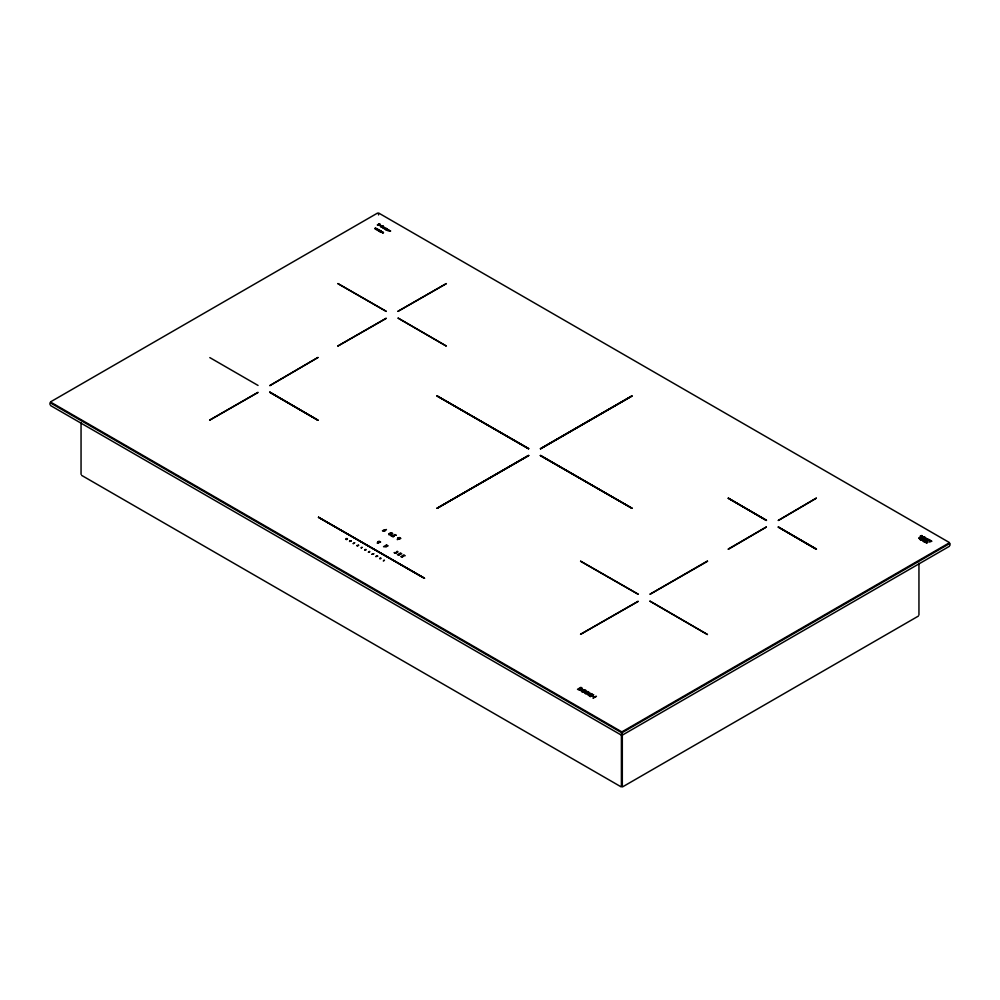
<?xml version="1.0" encoding="UTF-8"?>
<svg xmlns="http://www.w3.org/2000/svg" width="1000" height="1000" viewBox="0 0 1000 1000"><rect width="100%" height="100%" fill="white"/><g stroke="black" fill="none" stroke-linecap="round" stroke-linejoin="round"><path stroke-width="1.5" d="M918.95 615.05L918.95 563.237M375.725 229.05C376.763 226.612 373.05 229.85 375.588 228.238L375.613 229.288L376.625 228.525M384.025 560.225L383.325 560.988L384.438 560.288M50.538 401.875L377.6 213.05M377.2 228.863L376.037 229.537M377.612 229.275L376.6 229.862L377.775 229.375M378.175 229.6L377.038 228.762M337.887 283.587L386.3 311.413L337.9 283.6M209.812 357.6L258.05 385.45M209.638 420.075L258.075 392.362L209.825 420.112M317.875 357.512L269.875 385.575M337.887 346.037L386.312 318.25L337.9 345.975M397.925 311.375L446.362 283.587L397.95 311.312M269.925 385.575L317.925 357.512M317.875 420.238L269.875 392.175M317.925 420.112L269.925 392.175M317.925 420.238L269.7 392.3M528.475 448.812L436.962 395.9L528.7 448.587M318.512 517.238L424.613 578.288L318.525 517.263M528.475 455.412L436.962 508.325L528.725 455.513M540.575 448.812L632.087 395.975L540.513 448.812M365.188 549.975L365.387 550.087M365.375 549.875L365.05 549.688M436.987 508.363L528.725 455.575M540.35 448.688L631.9 395.863M365.562 549.987C367.788 549.025 362.775 549.6 365.538 550.175M540.325 455.6L632.087 508.3L540.575 455.412M424.387 578.35L318.475 517.362M580.6 561.263L638.275 594.338M766.287 520.425L728.35 498.162M638.275 594.237L580.6 561.163M766.35 520.425L728.4 498.162M580.575 634.325L638.275 601.287L580.6 634.263M707.375 561.038L649.9 594.3L707.6 561.263M728.188 549.062L766.287 527.025M816.275 498.162L778.325 520.425M728.4 549.275L766.35 527.025M778.388 520.425L816.325 498.162M649.9 601.175L707.425 634.487M778.325 527.025L816.275 549.275M650.062 601.15L707.375 634.487M778.325 527.15L816.325 549.275M622.4 731.587L949.062 542.987M622.8 732.275L949.463 543.675M622.4 735.088L949.463 546.263M622.475 786.925L918.337 616.112M346.75 539.625L347.4 538.612L345.962 538.6L345.988 539.425L347.45 539.025L346.175 539.325M383.075 232.438L382.5 233.275L383.55 232.688M925.025 540.8L924.1 541.025L924.663 541.35C926.312 538.938 922.038 542.425 923.162 539.288C920.013 541.087 922.837 539.3 923.012 541.275L924.513 542.137M378.688 213.05L949.463 542.587M778.388 527.025L816.513 549.038M728.188 498.3L766.538 520.262M436.987 395.863L528.7 448.688M540.35 455.538L632.075 508.363M50.938 402.275L621.312 731.587M50.538 402.962L620.925 732.275M50.538 405.55L621.312 735.088M81.662 475.4L621.237 786.925M950 543.525L950 545.325M622.263 733.213L622.263 734.55M622.312 735.025L622.312 786.312M621.462 733.213L621.462 734.55M621.4 735.025L621.4 786.312M378.537 213.6L378.537 214.938M81.05 422.525L81.05 474.338M50 402.812L50 404.613M586.538 692.663C586.475 694.45 582.8 692 586.087 693.988L587.013 693.763C586.175 690.45 591.188 693.45 587.688 691.488L586.538 692.663M921.075 536.138L920 536.325L921.325 536.725C920.888 534.963 923.55 536.562 921.688 535.513L921.075 536.138M378.025 229.862C376.825 231.012 380.3 229.525 378.025 229.862M380.175 558.188C378.15 559.75 383.162 557.975 380.175 558.188M390.15 533.225L388.913 533.737L389.038 534.85L390.938 534.913L392.713 533.525L391.362 532.737L390.15 533.225M926.7 541.325L926.525 542.837C930.475 540.337 924.712 545.337 926.325 541.587L924.7 542.25L926.7 541.325M379.762 230.325L378.325 230.738L379.762 230.325M380.613 230.812L379.175 231.225L380.613 230.812M373.7 553.8L372 554.288L373.7 553.8M386.4 529.575L384.188 530.037L384.775 531.3L382.475 530.7L386.4 529.575M381.213 232.138L382.863 232.138L381.213 232.138M369.087 552.013C366.6 552.65 371.112 551.912 369.475 551.388L369.087 552.013M393.988 535.975L391.637 536.125L393.237 536.938L394.888 534.987L396.287 535.325L394.888 534.513L393.237 535.462L393.988 535.975M399.613 554.412L397.413 554.55L398.913 555.312L400.45 553.5L401.763 553.812L400.45 553.05L398.913 553.938L399.613 554.412M402.975 556.362L400.788 556.5L402.275 557.263L403.825 555.438L405.125 555.763L403.812 555L402.275 555.887L402.975 556.362M580.513 689.463L578.45 689.325L579.513 688.713L580.513 689.463M361.512 547.725C359.725 548.663 363.612 546.325 361.512 547.725M396.138 552.587L394.087 552.65L395.475 553.35L398.025 551.85C396.275 550.237 397.35 552.487 396.138 552.587M389.4 533.975L390.725 534.325L389.4 533.975M390.9 533.2L392.088 533.513L390.9 533.2M379.85 558.513L379.85 558.513M384.525 530.737L383.1 530.662L384.525 530.737M923.562 539.85L922.638 539.888L923.562 539.85M582.413 688.525L579.888 690.312L577.537 689.3L580.913 687.35L582.413 688.525M388.85 230.087L387.75 230.725L386.637 230.075L387.725 229.45L388.85 230.087M390.7 535.487L391.362 535.638L390.7 535.487M385.312 229.013C384.212 230.1 387.225 227.225 386.062 228.575L385.312 229.013M588.713 693.812L588.175 694.562L589.825 696.1L587.5 694.438L588.175 693.55L589.975 693.112L592.688 694.412L588.713 693.812M919.275 538.075L919.862 539.3L918.988 537.938L921.388 538.4L919.275 538.075M922.237 536.75L922.825 537.975L921.95 536.613L924.35 537.075L922.237 536.75M582.362 690.138L581.812 690.875L583.7 691.963L585.538 690.9L582.362 690.138M926.012 538.925L926.712 539.9L927.7 539.338L926.012 538.925M581.862 689.85L581.138 690.825L581.938 691.888L583.8 692.362L586.225 690.95L585.413 689.887L581.862 689.85M925.738 538.775L925.775 539.862L928.062 539.362L925.738 538.775M388.45 230.075L387.025 230.087L388.45 230.075M383.738 227.8L383.413 228.225C383.75 229.275 386.25 227.662 384.5 227.587L383.738 227.8M581.725 688.487L579.95 688.462L581.725 688.487M358.6 545.225L357.537 546.075L356.675 545.575L358.6 545.225M380.525 225.875L381.075 227.087L383.3 225.8L380.525 225.875M382.025 226.988L382.688 228.012L384.15 227.175L382.025 226.988M380.613 225.263C379.837 226.287 376.962 224.062 380.613 225.263M390.538 230.987C389.75 232.013 386.875 229.788 390.538 230.987M380.775 226.075C380.213 227.638 383.3 225.45 380.775 226.075M349.825 540.825L349.562 541.487L351.1 540.975L349.825 540.825M377.837 541.712L377.275 543.138L380.588 542.025L379.2 541.225L377.837 541.712M397.875 538.075L397.275 539.6L400.812 538.413L399.325 537.55L397.875 538.075M350.012 540.938L350.825 540.975L350.012 540.938M378.263 541.95L377.688 542.9L380 542.013L378.263 541.95M398.325 538.337L397.7 539.35L400.188 538.4L398.325 538.337M379.637 223.688L377.425 224.975L379.637 223.688M381.25 231.2L380.1 231.875L381.25 231.2M387.075 228.863L385.613 229.7L387.075 228.863M398.113 318.137L446.362 346.087L398.162 318.137M354.613 542.812L353.25 543.6L354.613 542.812M386.5 545L383.55 546.712L386.5 546.825L385.725 545.938L386.55 545.475L388.075 545.913L386.5 545M376.9 555.675L375.775 556.625L377.788 556.188L376.9 555.675M593.55 694.638L590.175 696.587L592.125 696.025L594.012 697.113L593.038 698.25L596.413 696.3L594.45 696.862L592.562 695.775L593.55 694.638M921.838 538.525L920.05 539.562L921.087 540.163L920.537 539.575L922.862 539.113L921.838 538.525M924.8 537.188L923.012 538.225L925.05 538.513C922.6 540.225 928.25 536.962 925.288 538.375L924.275 537.788L924.8 537.188M928.737 539.462L927.562 540.862L929.375 540.1L930.713 540.875L929.4 541.925L931.825 541.25L928.737 539.462"/></g></svg>
